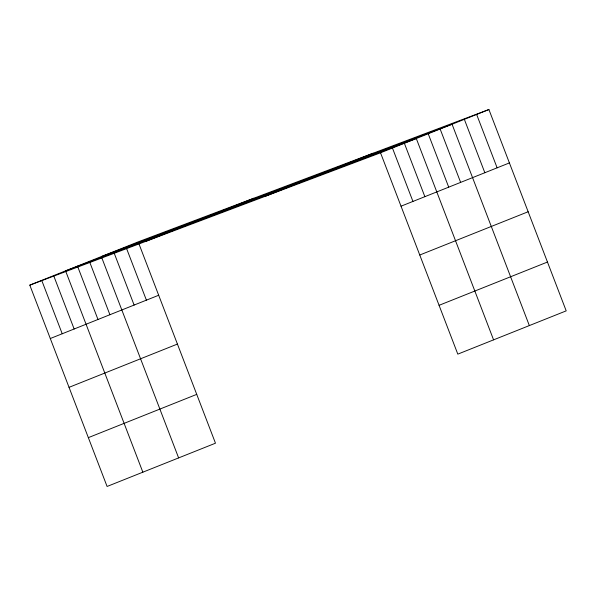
<?xml version="1.0" encoding="UTF-8"?>
<svg xmlns="http://www.w3.org/2000/svg" width="596" height="596" viewBox="0 0 596 596"><rect width="100%" height="100%" fill="white"/><g stroke="black" fill="none" stroke-linecap="round" stroke-linejoin="round"><path stroke-width="0.89" d="M138.853 243.585L215.476 443.2L107.086 486.463L29.8 285.134L138.19 241.864L488.914 109.537L566.2 310.866L457.81 354.136L380.524 152.799L488.914 109.537M145.543 241.462L253.926 198.2M264.788 196.471L373.178 153.202M50.295 338.521L158.685 295.251M401.019 206.194L509.409 162.924M69.032 387.34L177.422 344.071M419.763 255.013L528.153 211.744M88.342 437.643L196.732 394.373M439.073 305.316L547.456 262.046M29.8 285.134L380.524 152.799M476.629 114.439L497.124 167.826M464.351 119.342L484.839 172.728M529.345 325.58L452.066 124.244L101.335 256.578L178.621 457.907M440.139 129.004L460.633 182.391M428.219 133.765L448.713 187.151M493.577 339.854L416.299 138.525L65.567 270.852L142.854 472.188M404.371 143.286L424.866 196.673M392.451 148.046L412.946 201.433M126.568 248.495L146.4 300.153M114.283 253.397L134.115 305.063M89.415 261.339L109.91 314.725M77.495 266.092L97.982 319.486M53.647 275.613L74.142 328.999M41.72 280.373L62.215 333.76"/></g></svg>
